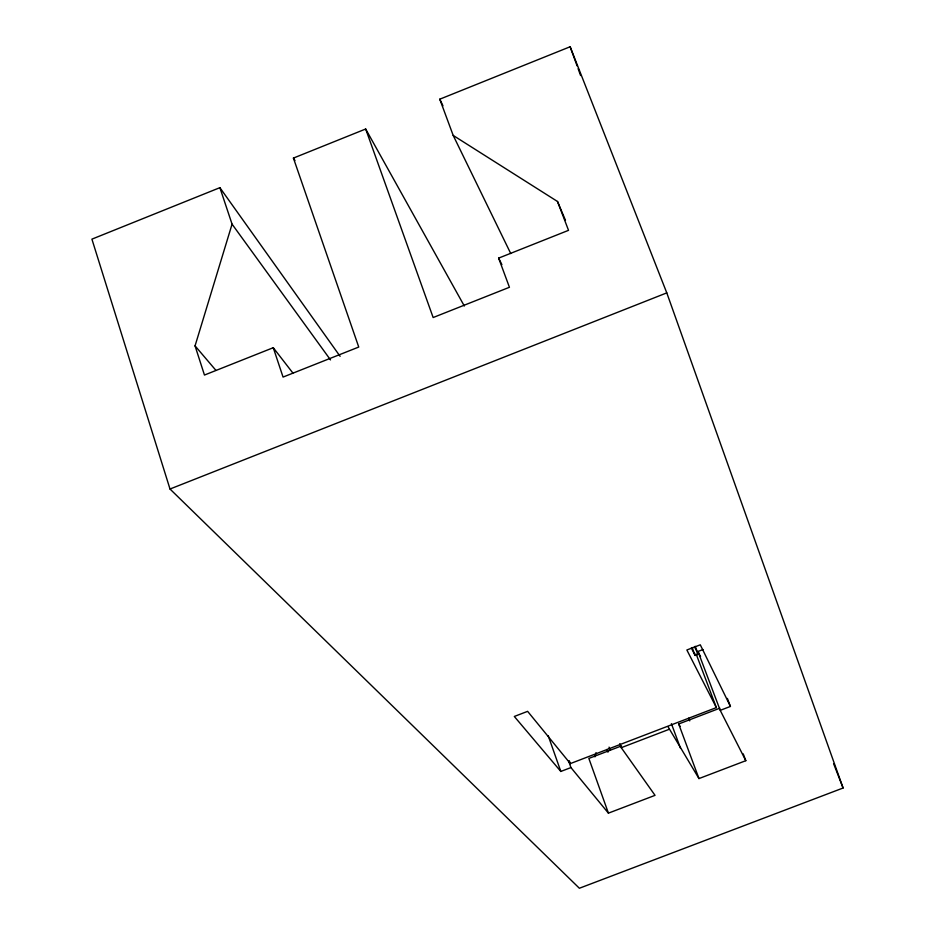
<?xml version="1.0" encoding="UTF-8"?>
<svg xmlns="http://www.w3.org/2000/svg" width="935" height="935" viewBox="0 0 935 935"><rect width="100%" height="100%" fill="white"/><g stroke="black" fill="none" stroke-linecap="round" stroke-linejoin="round"><path stroke-width="1.4" d="M594.941 756.859L596.027 752.64M292.877 373.03L273.265 347.703L204.461 375.052L195.053 345.868L232.067 224.155L219.889 187.666L91.91 239.15L170.006 489.017L579.373 888.25L843.089 788.006L666.784 292.877L570.14 46.75L439.777 99.192L453.194 135.435L510.755 253.549M273.265 347.703L283.06 377.074L358.748 347.049L293.415 158.085L365.678 129.007L464.321 306.014M365.678 129.007L433.15 317.538L509.435 287.279L498.635 258.118L568.527 230.337L557.505 201.481L453.194 135.435M170.006 489.017L666.784 292.877M668.022 726.694L698.971 778.574L745.814 760.693L720.219 710.343L697.989 651.485L703.038 649.533M691.351 648.013L695.114 655.47L698.223 654.278L695.208 646.295M619.788 743.664L621.249 747.684L655.038 795.346L608.416 813.146L570.934 767.577L560.825 771.457L514.308 716.467L527.62 711.348L570.338 763.591L716.374 707.596L696.072 653.81M621.506 745.908L588.851 758.425L608.416 813.146M698.971 778.574L678.693 723.982L719.856 708.192M621.249 747.684L669.016 729.382M720.219 710.343L730.422 706.439L727.372 698.41M195.053 345.868L215.891 370.33M232.067 224.155L330.511 359.917M219.889 187.666L340.118 356.34M293.415 158.085L294.969 160.551M678.693 723.982L680.142 726.448M716.374 707.596L686.863 649.989L700.292 644.823L730.422 706.439M498.635 258.118L501.908 264.652M694.495 646.798L698.223 654.278M697.989 651.485L700.572 656.686M439.777 99.192L442.956 105.76M557.505 201.481L565.465 220.286M833.588 763.638L843.089 788.006M743.231 753.879L745.814 760.693M692.099 647.487L695.114 655.47M688.721 718.15L689.738 720.885M671.4 723.678L680.505 748.245M570.14 46.75L577.117 65.941M578.111 68.687L580.6 75.536M609.059 747.147L610.041 749.882M606.99 749.426L607.972 752.172M569.38 760.891L570.338 763.591M568.503 760.704L570.934 767.577M548.202 735.716L560.825 771.457"/></g></svg>
